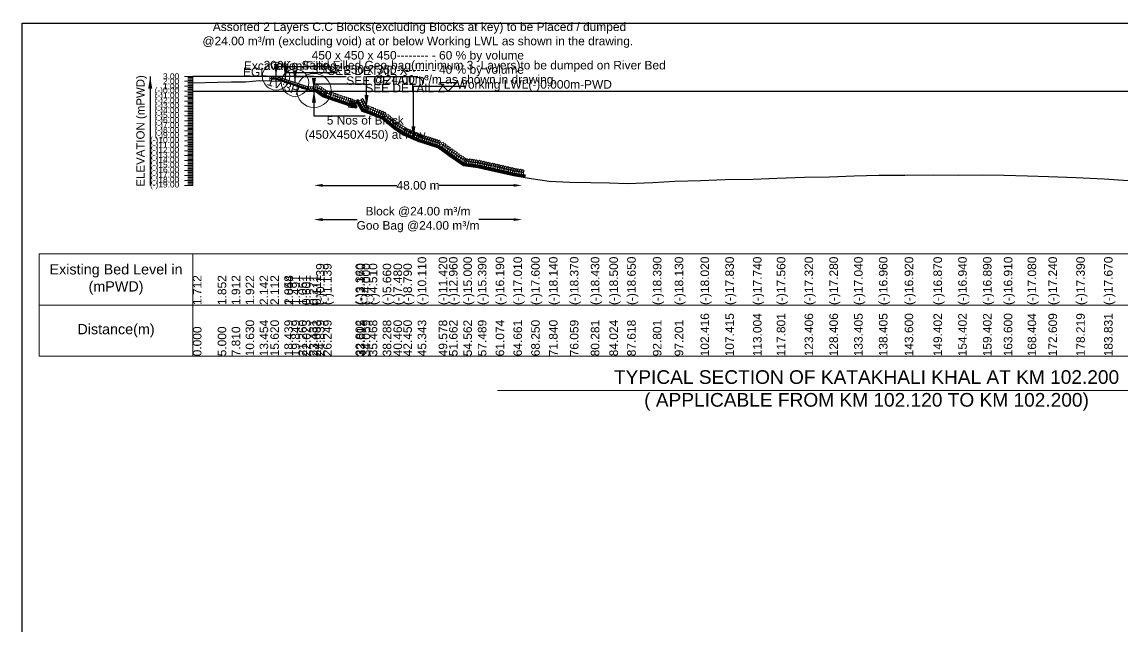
# Model space of a CAD drawing. Header units: inches. Extents: x 89000 to 845000, y -7071 to 18.
# Drawn here: x 265000 to 271442, y -3532 to 8 of the extents above; entities that cross this region are included whole.
import ezdxf

# ---------------------------------------------------------------- set-up
doc = ezdxf.new("R2010")
doc.units = ezdxf.units.IN
doc.header["$LTSCALE"] = 7
doc.header["$MEASUREMENT"] = 0
for name, color, linetype, lineweight in [('Cross section Data Border', 7, 'Continuous', 9), ('Cross Section Labels', 7, 'Continuous', 9), ('Existing_Bed_Level for Xsection', 7, 'Continuous', 25), ('Long Section Labels', 7, 'Continuous', 9)]:
    doc.layers.add(name, color=color, linetype=linetype, lineweight=lineweight)
doc.styles.get("Standard").update_dxf_attribs({"font": 'arial.ttf'})
doc.dimstyles.new('Appron Lebeling Style', dxfattribs={"dimtxt": 50, "dimasz": 50, "dimexe": 0.18, "dimexo": 0.0625, "dimgap": 0.09, "dimtad": 0, "dimtih": 1, "dimtoh": 1, "dimdec": 4, "dimzin": 0, "dimdsep": 46, "dimtxsty": 'Standard', "dimcen": 0.09, "dimse1": 1, "dimse2": 1, "dimadec": 0, "dimazin": 0, "dimtfac": 1, "dimtdec": 4, "dimtofl": 0, "dimtmove": 0, "dimatfit": 3, "dimfxl": 1, "dimtolj": 1, "dimtzin": 0, "dimarcsym": 0})
doc.dimstyles.get("Standard").update_dxf_attribs({"dimtxt": 0.18, "dimasz": 0.18, "dimexe": 0.18, "dimexo": 0.0625, "dimgap": 0.09, "dimtad": 0, "dimtih": 1, "dimtoh": 1, "dimdec": 4, "dimzin": 0, "dimdsep": 46, "dimtxsty": 'Standard', "dimcen": 0.09, "dimadec": 0, "dimazin": 0, "dimtfac": 1, "dimtdec": 4, "dimtofl": 0, "dimtmove": 0, "dimatfit": 3, "dimfxl": 1, "dimtolj": 1, "dimtzin": 0, "dimarcsym": 0})

# ---------------------------------------------------------------- blocks, each defined once
blk = doc.blocks.new('*D17')
at = {"layer": 'Cross Section Labels', "color": 0, "lineweight": -2, "transparency": 16777216}
for p, q in [((266758.2, -948.2), (267193.5, -948.2)), ((267876, -948.2), (267440.7, -948.2))]:
    blk.add_line(p, q, dxfattribs=at)
at = {"layer": 'Cross Section Labels', "color": 0, "transparency": 16777216}
for points in [[(266758.2, -939.8), (266758.2, -956.5), (266708.2, -948.2)], [(267876, -939.8), (267876, -956.5), (267926, -948.2)]]:
    blk.add_solid(points, dxfattribs=at)
at = {"layer": 'Defpoints', "color": 0, "transparency": 16777216}
for p in [(266708.2, -397.2), (267926, -898.8), (267926, -948.2)]:
    blk.add_point(p, dxfattribs=at)
at = {"layer": 'Cross Section Labels', "color": 0, "transparency": 16777216, "insert": (267317.1, -948.2), "char_height": 50, "attachment_point": 5}
blk.add_mtext('\\A1;48.00 m', dxfattribs=at)
blk = doc.blocks.new('*D18')
at = {"layer": 'Cross Section Labels', "color": 0, "lineweight": -2, "transparency": 16777216}
for p, q in [((266758.2, -1148.2), (266961.5, -1148.2)), ((267876, -1148.2), (267672.7, -1148.2))]:
    blk.add_line(p, q, dxfattribs=at)
at = {"layer": 'Cross Section Labels', "color": 0, "transparency": 16777216}
for points in [[(266758.2, -1139.8), (266758.2, -1156.5), (266708.2, -1148.2)], [(267876, -1139.8), (267876, -1156.5), (267926, -1148.2)]]:
    blk.add_solid(points, dxfattribs=at)
at = {"layer": 'Defpoints', "color": 0, "transparency": 16777216}
for p in [(266708.2, -397.2), (267926, -898.8), (267926, -1148.2)]:
    blk.add_point(p, dxfattribs=at)
at = {"layer": 'Cross Section Labels', "color": 0, "transparency": 16777216, "insert": (267317.1, -1148.2), "char_height": 50, "attachment_point": 5}
blk.add_mtext('\\A1;Block @24.00 m³/m ^JGoo Bag @24.00 m³/m ', dxfattribs=at)

msp = doc.modelspace()

# ---------------------------------------------------------------- linework, layer by layer
msp.add_lwpolyline([(265000, 0), (275000, 0), (275000, -7071), (265000, -7071)], close=True)
at = {"layer": 'Cross section Data Border'}
msp.add_lwpolyline([(265100, -1348.15), (273982.50728, -1348.15), (273982.50728, -1948.15), (265100, -1948.15)], close=True, dxfattribs=at)
for points in [[(266000, -1348.15), (266000, -1948.15)], [(265100, -1648.15), (273982.50728, -1648.15)]]:
    msp.add_lwpolyline(points, dxfattribs=at)
at = {"layer": 'Cross Section Labels'}
msp.add_lwpolyline([(267493.35055, -397.15), (267543.35055, -347.15), (267443.35055, -347.15)], close=True, dxfattribs=at)
msp.add_lwpolyline([(267781.25364, -2148.15), (269941.25364, -2148.15), (272101.25364, -2148.15)], dxfattribs=at)
for centre, radius in [((266486.30055, -310.15), 80), ((266597.22555, -347.125), 80), ((266708.15055, -392.8), 100)]:
    msp.add_circle(centre, radius, dxfattribs=at)
at = {"layer": 'Existing_Bed_Level for Xsection'}
for points in [[(266708.15055, -310.15), (266000, -310.15)], [(266675.52555, -373.225), (266487.63991, -310.59646), (266486.30055, -310.15), (266484.88873, -310.15), (266458.78873, -310.15)], [(266458.78873, -318.85), (266484.88873, -318.85), (266675.52555, -382.39561)], [(266458.78873, -321.75), (266484.41813, -321.75), (266671.46813, -384.1)], [(266000, -347.502), (266145, -343.442), (266226.49724, -341.702), (266308.27423, -341.412), (266390.1551, -335.032), (266452.99448, -335.902), (266534.73358, -337.758), (266534.73358, -343.384), (266575.63356, -353.911), (266616.54846, -366.381), (266638.65875, -379.721), (266679.49172, -389.291), (266698.41249, -393.931), (266720.34506, -401.181), (266761.21548, -430.181), (266951.27073, -494.59), (266957.43929, -460.08), (266987.70441, -513.15), (267028.58058, -527.94), (267110.363, -561.29), (267173.33584, -614.07), (267231.04915, -652.06), (267314.95095, -690.34), (267437.76841, -728.33), (267498.2086, -772.99), (267582.29485, -832.15), (267667.18475, -843.46), (267771.13805, -866.66), (267875.15893, -890.44), (267979.23672, -907.55), (268083.36291, -923.21), (268205.71644, -929.88), (268328.14196, -931.62), (268436.69038, -933.65), (268540.93624, -938), (268691.225, -930.46), (268818.82387, -922.92), (268970.05875, -919.73), (269115.0374, -914.22), (269277.12832, -911.61), (269416.21969, -906.39), (269578.7692, -899.43), (269723.76261, -898.27), (269868.75652, -891.31), (270013.75086, -888.99), (270164.40404, -887.83), (270332.66211, -886.38), (270477.6601, -888.41), (270622.65822, -886.96), (270744.40355, -887.54), (270883.72399, -892.47), (271005.67218, -897.11), (271168.35003, -901.46), (271331.11189, -909.58), (271471.17108, -919.44)], [(266458.78873, -324.65), (266483.94752, -324.65), (266669.00055, -386.33434)], [(266000, -397.15), (273882.50728, -397.15)]]:
    msp.add_lwpolyline(points, dxfattribs=at)
at = {"layer": 'Long Section Labels'}
for points in [[(266000, -310.15), (265950, -310.15)], [(266000, -317.4), (265970, -317.4)], [(266000, -948.15), (266000, -919.15), (266000, -890.15), (266000, -861.15), (266000, -832.15), (266000, -803.15), (266000, -774.15), (266000, -745.15), (266000, -716.15), (266000, -687.15), (266000, -658.15), (266000, -629.15), (266000, -600.15), (266000, -571.15), (266000, -542.15), (266000, -513.15), (266000, -484.15), (266000, -455.15), (266000, -426.15), (266000, -397.15), (266000, -368.15), (266000, -339.15), (266000, -310.15)], [(266000, -339.15), (265950, -339.15)], [(266000, -368.15), (265950, -368.15)], [(266000, -324.65), (265970, -324.65)], [(266000, -331.9), (265970, -331.9)], [(266000, -346.4), (265970, -346.4)], [(266000, -353.65), (265970, -353.65)], [(266000, -360.9), (265970, -360.9)], [(266000, -375.4), (265970, -375.4)], [(266000, -382.65), (265970, -382.65)], [(266000, -397.15), (265950, -397.15)], [(266000, -426.15), (265950, -426.15)], [(266000, -389.9), (265970, -389.9)], [(266000, -404.4), (265970, -404.4)], [(266000, -411.65), (265970, -411.65)], [(266000, -418.9), (265970, -418.9)], [(266000, -433.4), (265970, -433.4)], [(266000, -440.65), (265970, -440.65)], [(266000, -447.9), (265970, -447.9)], [(266000, -455.15), (265950, -455.15)], [(266000, -484.15), (265950, -484.15)], [(266000, -513.15), (265950, -513.15)], [(266000, -462.4), (265970, -462.4)], [(266000, -469.65), (265970, -469.65)], [(266000, -476.9), (265970, -476.9)], [(266000, -491.4), (265970, -491.4)], [(266000, -498.65), (265970, -498.65)], [(266000, -505.9), (265970, -505.9)], [(266000, -542.15), (265950, -542.15)], [(266000, -571.15), (265950, -571.15)], [(266000, -520.4), (265970, -520.4)], [(266000, -527.65), (265970, -527.65)], [(266000, -534.9), (265970, -534.9)], [(266000, -549.4), (265970, -549.4)], [(266000, -556.65), (265970, -556.65)], [(266000, -563.9), (265970, -563.9)], [(266000, -578.4), (265970, -578.4)], [(266000, -600.15), (265950, -600.15)], [(266000, -629.15), (265950, -629.15)], [(266000, -585.65), (265970, -585.65)], [(266000, -592.9), (265970, -592.9)], [(266000, -607.4), (265970, -607.4)], [(266000, -614.65), (265970, -614.65)], [(266000, -621.9), (265970, -621.9)], [(266000, -636.4), (265970, -636.4)], [(266000, -643.65), (265970, -643.65)], [(266000, -658.15), (265950, -658.15)], [(266000, -687.15), (265950, -687.15)], [(266000, -650.9), (265970, -650.9)], [(266000, -665.4), (265970, -665.4)], [(266000, -672.65), (265970, -672.65)], [(266000, -679.9), (265970, -679.9)], [(266000, -694.4), (265970, -694.4)], [(266000, -701.65), (265970, -701.65)], [(266000, -716.15), (265950, -716.15)], [(266000, -745.15), (265950, -745.15)], [(266000, -708.9), (265970, -708.9)], [(266000, -723.4), (265970, -723.4)], [(266000, -730.65), (265970, -730.65)], [(266000, -737.9), (265970, -737.9)], [(266000, -752.4), (265970, -752.4)], [(266000, -759.65), (265970, -759.65)], [(266000, -766.9), (265970, -766.9)], [(266000, -774.15), (265950, -774.15)], [(266000, -803.15), (265950, -803.15)], [(266000, -832.15), (265950, -832.15)], [(266000, -781.4), (265970, -781.4)], [(266000, -788.65), (265970, -788.65)], [(266000, -795.9), (265970, -795.9)], [(266000, -810.4), (265970, -810.4)], [(266000, -817.65), (265970, -817.65)], [(266000, -824.9), (265970, -824.9)], [(266000, -861.15), (265950, -861.15)], [(266000, -890.15), (265950, -890.15)], [(266000, -839.4), (265970, -839.4)], [(266000, -846.65), (265970, -846.65)], [(266000, -853.9), (265970, -853.9)], [(266000, -868.4), (265970, -868.4)], [(266000, -875.65), (265970, -875.65)], [(266000, -882.9), (265970, -882.9)], [(266000, -897.4), (265970, -897.4)], [(266000, -919.15), (265950, -919.15)], [(266000, -948.15), (265950, -948.15)], [(266000, -904.65), (265970, -904.65)], [(266000, -911.9), (265970, -911.9)], [(266000, -926.4), (265970, -926.4)], [(266000, -933.65), (265970, -933.65)], [(266000, -940.9), (265970, -940.9)]]:
    msp.add_lwpolyline(points, dxfattribs=at)
for points in [[(266458.78873, -310.15), (266450.08873, -310.15), (266450.08873, -323.2), (266458.78873, -323.2)], [(266471.83873, -310.15), (266458.78873, -310.15), (266458.78873, -318.85), (266471.83873, -318.85)], [(266484.88873, -310.15), (266471.83873, -310.15), (266471.83873, -318.85), (266484.88873, -318.85)], [(266500.02023, -314.72323), (266487.63991, -310.59646), (266484.88873, -318.85), (266497.26905, -322.97677)], [(266512.40055, -318.85), (266500.02023, -314.72323), (266497.26905, -322.97677), (266509.64937, -327.10354)], [(266524.78086, -322.97677), (266512.40055, -318.85), (266509.64937, -327.10354), (266522.02968, -331.23032)], [(266458.78873, -323.2), (266450.08873, -323.2), (266450.08873, -336.25), (266458.78873, -336.25)], [(266537.16118, -327.10354), (266524.78086, -322.97677), (266522.02968, -331.23032), (266534.41, -335.35709)], [(266549.5415, -331.23032), (266537.16118, -327.10354), (266534.41, -335.35709), (266546.79032, -339.48386)], [(266561.92182, -335.35709), (266549.5415, -331.23032), (266546.79032, -339.48386), (266559.17063, -343.61063)], [(266574.30213, -339.48386), (266561.92182, -335.35709), (266559.17063, -343.61063), (266571.55095, -347.73741)], [(266586.68245, -343.61063), (266574.30213, -339.48386), (266571.55095, -347.73741), (266583.93127, -351.86418)], [(266599.06277, -347.73741), (266586.68245, -343.61063), (266583.93127, -351.86418), (266596.31158, -355.99095)], [(266611.44308, -351.86418), (266599.06277, -347.73741), (266596.31158, -355.99095), (266608.6919, -360.11772)], [(266623.8234, -355.99095), (266611.44308, -351.86418), (266608.6919, -360.11772), (266621.07222, -364.2445)], [(266636.20372, -360.11772), (266623.8234, -355.99095), (266621.07222, -364.2445), (266633.45254, -368.37127)], [(266648.58403, -364.2445), (266636.20372, -360.11772), (266633.45254, -368.37127), (266645.83285, -372.49804)], [(266660.96435, -368.37127), (266648.58403, -364.2445), (266645.83285, -372.49804), (266658.21317, -376.62481)], [(266673.34467, -372.49804), (266660.96435, -368.37127), (266658.21317, -376.62481), (266670.59349, -380.75159)], [(266682.05055, -384.1), (266669.00055, -384.1), (266669.00055, -397.15), (266682.05055, -397.15)], [(266688.57555, -371.05), (266675.52555, -371.05), (266675.52555, -384.1), (266688.57555, -384.1)], [(266695.10055, -384.1), (266682.05055, -384.1), (266682.05055, -397.15), (266695.10055, -397.15)], [(266701.62555, -371.05), (266688.57555, -371.05), (266688.57555, -384.1), (266701.62555, -384.1)], [(266708.15055, -384.1), (266695.10055, -384.1), (266695.10055, -397.15), (266708.15055, -397.15)], [(266729.27888, -374.81255), (266716.88829, -370.71674), (266712.79247, -383.10733), (266725.18307, -387.20315)], [(266732.01916, -360.4284), (266718.99055, -359.68168), (266718.24383, -372.7103), (266731.27244, -373.45702)], [(266747.26698, -386.14734), (266736.62402, -378.59553), (266729.07221, -389.23849), (266739.71517, -396.7903)], [(266754.10801, -373.20079), (266741.87224, -368.66335), (266737.3348, -380.89912), (266749.57058, -385.43656)], [(266757.90994, -393.69916), (266747.26698, -386.14734), (266739.71517, -396.7903), (266750.35813, -404.34212)], [(266764.75097, -380.7526), (266752.5152, -376.21516), (266747.97776, -388.45094), (266760.21354, -392.98838)], [(266775.39393, -388.30442), (266763.15816, -383.76698), (266758.62072, -396.00275), (266770.8565, -400.54019)], [(266768.5529, -401.25097), (266757.90994, -393.69916), (266750.35813, -404.34212), (266761.00109, -411.89393)], [(266779.19586, -408.80279), (266768.5529, -401.25097), (266761.00109, -411.89393), (266771.64405, -419.44575)], [(266784.68212, -408.73848), (266772.32258, -404.54988), (266768.13398, -416.90941), (266780.49352, -421.09801)], [(266786.03689, -395.85623), (266773.80112, -391.31879), (266769.26368, -403.55457), (266781.49946, -408.09201)], [(266787.53017, -394.37527), (266774.50752, -393.53089), (266773.66313, -406.55355), (266786.68579, -407.39793)], [(266797.04166, -412.92708), (266784.68212, -408.73848), (266780.49352, -421.09801), (266792.85306, -425.28661)], [(266799.88971, -398.56387), (266786.86705, -397.71949), (266786.02267, -410.74215), (266799.04532, -411.58653)], [(266809.40119, -417.11568), (266797.04166, -412.92708), (266792.85306, -425.28661), (266805.21259, -429.47521)], [(266812.24924, -402.75247), (266799.22659, -401.90809), (266798.38221, -414.93075), (266811.40486, -415.77513)], [(266821.76073, -421.30428), (266809.40119, -417.11568), (266805.21259, -429.47521), (266817.57213, -433.66381)], [(266824.60878, -406.94107), (266811.58612, -406.09669), (266810.74174, -419.11935), (266823.7644, -419.96373)], [(266834.12026, -425.49288), (266821.76073, -421.30428), (266817.57213, -433.66381), (266829.93167, -437.85241)], [(266836.96831, -411.12967), (266823.94566, -410.28529), (266823.10128, -423.30795), (266836.12393, -424.15233)], [(266846.4798, -429.68148), (266834.12026, -425.49288), (266829.93167, -437.85241), (266842.2912, -442.04101)], [(266849.32785, -415.31827), (266836.3052, -414.47389), (266835.46082, -427.49655), (266848.48347, -428.34093)], [(266858.83934, -433.87008), (266846.4798, -429.68148), (266842.2912, -442.04101), (266854.65074, -446.22961)], [(266861.68739, -419.50687), (266848.66473, -418.66249), (266847.82035, -431.68514), (266860.84301, -432.52953)], [(266871.19887, -438.05868), (266858.83934, -433.87008), (266854.65074, -446.22961), (266867.01027, -450.41821)], [(266874.04692, -423.69547), (266861.02427, -422.85109), (266860.17989, -435.87374), (266873.20254, -436.71813)], [(266883.55841, -442.24728), (266871.19887, -438.05868), (266867.01027, -450.41821), (266879.36981, -454.60681)], [(266886.40646, -427.88407), (266873.3838, -427.03969), (266872.53942, -440.06234), (266885.56208, -440.90672)], [(266895.91795, -446.43587), (266883.55841, -442.24728), (266879.36981, -454.60681), (266891.72935, -458.79541)], [(266898.76599, -432.07267), (266885.74334, -431.22829), (266884.89896, -444.25094), (266897.92161, -445.09532)], [(266908.27748, -450.62447), (266895.91795, -446.43587), (266891.72935, -458.79541), (266904.08888, -462.98401)], [(266911.12553, -436.26127), (266898.10288, -435.41689), (266897.2585, -448.43954), (266910.28115, -449.28392)], [(266920.63702, -454.81307), (266908.27748, -450.62447), (266904.08888, -462.98401), (266916.44842, -467.17261)], [(266923.48507, -440.44987), (266910.46241, -439.60549), (266909.61803, -452.62814), (266922.64069, -453.47252)], [(266935.8446, -444.63847), (266922.82195, -443.79409), (266921.97757, -456.81674), (266935.00022, -457.66112)], [(266948.20414, -448.82707), (266935.18149, -447.98269), (266934.3371, -461.00534), (266947.35976, -461.84972)], [(266988.81273, -458.89541), (266982.34787, -447.55926), (266971.01173, -454.02412), (266977.47658, -465.36026)], [(267000.476, -450.04209), (266991.29556, -440.76729), (266982.02075, -449.94773), (266991.20119, -459.22253)], [(266911.07116, -478.76226), (266912.18064, -491.76501), (266925.18339, -490.65553), (266924.07391, -477.65278)], [(266913.36741, -465.91587), (266914.4769, -478.91863), (266927.47965, -477.80914), (266926.37016, -464.80639)], [(266915.66367, -453.06949), (266916.77315, -466.07224), (266929.7759, -464.96275), (266928.66642, -451.96)], [(266932.99655, -459.00167), (266920.63702, -454.81307), (266916.44842, -467.17261), (266928.80795, -471.36121)], [(266925.6986, -479.43383), (266923.40234, -492.28022), (266936.24873, -494.57647), (266938.54499, -481.73008)], [(266927.99485, -466.58744), (266925.6986, -479.43383), (266938.54499, -481.73008), (266940.84124, -468.8837)], [(266930.29111, -453.74105), (266927.99485, -466.58744), (266940.84124, -468.8837), (266943.1375, -456.03731)], [(266945.35609, -463.19027), (266932.99655, -459.00167), (266928.80795, -471.36121), (266941.16749, -475.54981)], [(266957.71563, -467.37887), (266945.35609, -463.19027), (266941.16749, -475.54981), (266953.52703, -479.73841)], [(266960.56368, -453.01567), (266947.54102, -452.17129), (266946.69664, -465.19394), (266959.71929, -466.03832)], [(266995.27758, -470.23155), (266988.81273, -458.89541), (266977.47658, -465.36026), (266983.94144, -476.69641)], [(267001.74243, -481.5677), (266995.27758, -470.23155), (266983.94144, -476.69641), (266990.40629, -488.03255)], [(267006.94085, -461.37824), (266997.76041, -452.10343), (266988.4856, -461.28387), (266997.66604, -470.55868)], [(267008.20729, -492.90384), (267001.74243, -481.5677), (266990.40629, -488.03255), (266996.87114, -499.3687)], [(267013.4057, -472.71438), (267004.22526, -463.43958), (266994.95046, -472.62002), (267004.1309, -481.89482)], [(267014.67214, -504.23999), (267008.20729, -492.90384), (266996.87114, -499.3687), (267003.33599, -510.70484)], [(267014.7325, -493.32309), (267002.46107, -488.88299), (266998.02096, -501.15442), (267010.29239, -505.59452)], [(267019.87055, -484.05053), (267010.69012, -474.77572), (267001.41531, -483.95616), (267010.59575, -493.23097)], [(267017.87324, -479.02104), (267004.87055, -477.91092), (267003.76042, -490.91361), (267016.76312, -492.02374)], [(267026.33541, -495.38667), (267017.15497, -486.11187), (267007.88016, -495.29231), (267017.0606, -504.56711)], [(267027.00392, -497.7632), (267014.7325, -493.32309), (267010.29239, -505.59452), (267022.56382, -510.03463)], [(267030.14467, -483.46114), (267017.14198, -482.35102), (267016.03185, -495.35372), (267029.03455, -496.46384)], [(267039.27535, -502.2033), (267027.00392, -497.7632), (267022.56382, -510.03463), (267034.83525, -514.47473)], [(267042.4161, -487.90125), (267029.4134, -486.79113), (267028.30328, -499.79382), (267041.30598, -500.90395)], [(267051.16368, -505.49864), (267038.21584, -503.869), (267036.5862, -516.81685), (267049.53405, -518.44649)], [(267056.09137, -493.41475), (267043.14352, -491.78511), (267041.51388, -504.73296), (267054.46173, -506.36259)], [(267063.24758, -510.42632), (267050.29973, -508.79668), (267048.67009, -521.74453), (267061.61794, -523.37417)], [(267068.17526, -498.34243), (267055.22741, -496.71279), (267053.59777, -509.66064), (267066.54562, -511.29028)], [(267075.33147, -515.354), (267062.38362, -513.72437), (267060.75398, -526.67221), (267073.70183, -528.30185)], [(267080.25915, -503.27011), (267067.3113, -501.64047), (267065.68167, -514.58832), (267078.62951, -516.21796)], [(267092.34304, -508.19779), (267079.39519, -506.56815), (267077.76556, -519.516), (267090.71341, -521.14564)], [(267106.29416, -519.93326), (267098.28687, -509.62861), (267087.98222, -517.6359), (267095.98951, -527.94055)], [(267118.37805, -524.86094), (267110.37077, -514.55629), (267100.06611, -522.56358), (267108.0734, -532.86823)], [(267087.41536, -520.28168), (267074.46751, -518.65205), (267072.83788, -531.5999), (267085.78572, -533.22953)], [(267099.49925, -525.20937), (267086.5514, -523.57973), (267084.92177, -536.52758), (267097.86962, -538.15721)], [(267111.58314, -530.13705), (267098.6353, -528.50741), (267097.00566, -541.45526), (267109.95351, -543.0849)], [(267123.66704, -535.06473), (267110.71919, -533.43509), (267109.08955, -546.38294), (267122.0374, -548.01258)], [(267130.46195, -529.78863), (267122.45466, -519.48397), (267112.15001, -527.49126), (267120.15729, -537.79591)], [(267141.04236, -548.76358), (267129.21083, -543.25746), (267123.70471, -555.08899), (267135.53623, -560.59511)], [(267149.12398, -545.81476), (267144.64636, -533.55697), (267132.38857, -538.03459), (267136.86619, -550.29238)], [(267151.04397, -557.14632), (267139.21244, -551.6402), (267133.70631, -563.47173), (267145.53784, -568.97785)], [(267159.12558, -554.1975), (267154.64797, -541.93971), (267142.39018, -546.41733), (267146.86779, -558.67512)], [(267161.04558, -565.52906), (267149.21405, -560.02294), (267143.70792, -571.85447), (267155.53945, -577.36059)], [(267169.12719, -562.58024), (267164.64958, -550.32245), (267152.39178, -554.80007), (267156.8694, -567.05786)], [(267171.04719, -573.9118), (267159.21566, -568.40568), (267153.70953, -580.23721), (267165.54106, -585.74333)], [(267179.1288, -570.96298), (267174.65118, -558.70519), (267162.39339, -563.18281), (267166.87101, -575.4406)], [(267181.04879, -582.29454), (267169.21726, -576.78842), (267163.71114, -588.61995), (267175.54267, -594.12607)], [(267189.13041, -579.34572), (267184.65279, -567.08793), (267172.395, -571.56555), (267176.87262, -583.82334)], [(267199.13202, -587.72846), (267194.6544, -575.47067), (267182.39661, -579.94829), (267186.87423, -592.20608)], [(267191.0504, -590.67728), (267179.21887, -585.17115), (267173.71275, -597.00268), (267185.54428, -602.50881)], [(267199.13914, -595.96819), (267186.75225, -591.86117), (267182.64523, -604.24805), (267195.03212, -608.35507)], [(267206.82742, -592.10834), (267200.96803, -580.44772), (267189.30741, -586.30711), (267195.1668, -597.96773)], [(267210.03953, -603.14342), (267197.65265, -599.03639), (267193.54563, -611.42328), (267205.93251, -615.5303)], [(267217.72781, -599.28357), (267211.86842, -587.62295), (267200.2078, -593.48234), (267206.06719, -605.14296)], [(267220.93993, -610.31864), (267208.55304, -606.21162), (267204.44602, -618.5985), (267216.83291, -622.70553)], [(267228.62821, -606.45879), (267222.76882, -594.79817), (267211.1082, -600.65756), (267216.96759, -612.31818)], [(267231.84032, -617.49387), (267219.45344, -613.38685), (267215.34642, -625.77373), (267227.7333, -629.88075)], [(267239.5286, -613.63402), (267233.66921, -601.9734), (267222.00859, -607.83279), (267227.86798, -619.49341)], [(267242.74072, -624.6691), (267230.35384, -620.56207), (267226.24681, -632.94896), (267238.6337, -637.05598)], [(267250.429, -620.80925), (267244.56961, -609.14863), (267232.90899, -615.00801), (267238.76838, -626.66863)], [(267250.27005, -628.61586), (267237.39952, -626.45902), (267235.24268, -639.32955), (267248.11321, -641.48639)], [(267257.27468, -623.62154), (267249.69473, -612.9986), (267239.07179, -620.57855), (267246.65174, -631.20149)], [(267262.14271, -634.03274), (267249.27218, -631.87589), (267247.11533, -644.74642), (267259.98586, -646.90326)], [(267269.14734, -629.03842), (267261.56739, -618.41547), (267250.94445, -625.99542), (267258.5244, -636.61836)], [(267274.01537, -639.44961), (267261.14484, -637.29276), (267258.98799, -650.16329), (267271.85852, -652.32014)], [(267281.02, -634.45529), (267273.44005, -623.83235), (267262.81711, -631.4123), (267270.39705, -642.03524)], [(267285.88802, -644.86648), (267273.01749, -642.70963), (267270.86065, -655.58016), (267283.73118, -657.73701)], [(267292.89265, -639.87216), (267285.3127, -629.24922), (267274.68976, -636.82917), (267282.26971, -647.45211)], [(267304.76531, -645.28903), (267297.18536, -634.66609), (267286.56242, -642.24604), (267294.14237, -652.86898)], [(267316.63797, -650.7059), (267309.05802, -640.08296), (267298.43508, -647.66291), (267306.01503, -658.28585)], [(267297.76068, -650.28335), (267284.89015, -648.12651), (267282.73331, -660.99704), (267295.60384, -663.15388)], [(267309.63334, -655.70022), (267296.76281, -653.54338), (267294.60596, -666.41391), (267307.47649, -668.57075)], [(267321.506, -661.1171), (267308.63547, -658.96025), (267306.47862, -671.83078), (267319.34915, -673.98762)], [(267328.51063, -656.12278), (267320.93068, -645.49984), (267310.30774, -653.07978), (267317.88768, -663.70272)], [(267330.18771, -664.37563), (267317.14712, -663.88003), (267316.65152, -676.92062), (267329.69211, -677.41621)], [(267336.4972, -658.52769), (267327.62275, -648.9597), (267318.05475, -657.83416), (267326.92921, -667.40215)], [(267342.6549, -668.23199), (267329.61432, -667.73639), (267329.11872, -680.77698), (267342.15931, -681.27258)], [(267348.9644, -662.38406), (267340.08994, -652.81606), (267330.52195, -661.69052), (267339.39641, -671.25852)], [(267355.1221, -672.08835), (267342.08151, -671.59276), (267341.58591, -684.63334), (267354.6265, -685.12894)], [(267361.4316, -666.24042), (267352.55714, -656.67243), (267342.98914, -665.54688), (267351.8636, -675.11488)], [(267367.58929, -675.94472), (267354.54871, -675.44912), (267354.05311, -688.48971), (267367.0937, -688.9853)], [(267373.89879, -670.09678), (267365.02433, -660.52879), (267355.45634, -669.40325), (267364.3308, -678.97124)], [(267380.05649, -679.80108), (267367.0159, -679.30548), (267366.52031, -692.34607), (267379.56089, -692.84167)], [(267386.36599, -673.95315), (267377.49153, -664.38515), (267367.92354, -673.25961), (267376.79799, -682.82761)], [(267392.52368, -683.65744), (267379.4831, -683.16185), (267378.9875, -696.20243), (267392.02809, -696.69803)], [(267398.83318, -677.80951), (267389.95872, -668.24152), (267380.39073, -677.11597), (267389.26519, -686.68397)], [(267404.99088, -687.51381), (267391.95029, -687.01821), (267391.4547, -700.0588), (267404.49528, -700.55439)], [(267411.30038, -681.66588), (267402.42592, -672.09788), (267392.85793, -680.97234), (267401.73238, -690.54033)], [(267417.45808, -691.37017), (267404.41749, -690.87457), (267403.92189, -703.91516), (267416.96248, -704.41076)], [(267423.76757, -685.52224), (267414.89312, -675.95424), (267405.32512, -684.8287), (267414.19958, -694.3967)], [(267429.92527, -695.22653), (267416.88468, -694.73094), (267416.38909, -707.77152), (267429.42967, -708.26712)], [(267436.23477, -689.3786), (267427.36031, -679.81061), (267417.79232, -688.68506), (267426.66677, -698.25306)], [(267442.39247, -699.0829), (267429.35188, -698.5873), (267428.85628, -711.62789), (267441.89687, -712.12348)], [(267448.70196, -693.23497), (267439.82751, -683.66697), (267430.25951, -692.54143), (267439.13397, -702.10942)], [(267462.28259, -710.00364), (267450.13645, -705.23147), (267445.36427, -717.37762), (267457.51042, -722.14979)], [(267470.16872, -706.56605), (267464.94977, -694.60507), (267452.98879, -699.82402), (267458.20774, -711.785)], [(267480.66431, -714.32138), (267475.44536, -702.3604), (267463.48438, -707.57935), (267468.70333, -719.54033)], [(267472.77819, -717.75897), (267460.63204, -712.98679), (267455.85987, -725.13294), (267468.00601, -729.90511)], [(267483.27378, -725.51429), (267471.12763, -720.74212), (267466.35546, -732.88826), (267478.50161, -737.66044)], [(267491.15991, -722.0767), (267485.94096, -710.11572), (267473.97998, -715.33467), (267479.19893, -727.29565)], [(267493.76937, -733.26961), (267481.62322, -728.49744), (267476.85105, -740.64359), (267488.9972, -745.41576)], [(267501.6555, -729.83202), (267496.43655, -717.87104), (267484.47557, -723.08999), (267489.69452, -735.05097)], [(267504.26496, -741.02493), (267492.11882, -736.25276), (267487.34665, -748.39891), (267499.49279, -753.17108)], [(267512.15109, -737.58734), (267506.93214, -725.62636), (267494.97116, -730.84532), (267500.19011, -742.8063)], [(267514.76056, -748.78026), (267502.61441, -744.00809), (267497.84224, -756.15423), (267509.98839, -760.9264)], [(267522.64669, -745.34267), (267517.42773, -733.38169), (267505.46675, -738.60064), (267510.68571, -750.56162)], [(267524.86624, -755.91113), (267512.61242, -751.42267), (267508.12396, -763.67649), (267520.37778, -768.16495)], [(267532.67031, -752.2911), (267527.17466, -740.45471), (267515.33826, -745.95036), (267520.83391, -757.78676)], [(267535.53932, -763.42032), (267523.2855, -758.93185), (267518.79704, -771.18568), (267531.05086, -775.67414)], [(267543.34339, -759.80029), (267537.84774, -747.96389), (267526.01134, -753.45954), (267531.50699, -765.29594)], [(267546.2124, -770.9295), (267533.95858, -766.44104), (267529.47012, -778.69486), (267541.72394, -783.18333)], [(267554.01647, -767.30948), (267548.52082, -755.47308), (267536.68442, -760.96873), (267542.18007, -772.80513)], [(267564.68955, -774.81866), (267559.1939, -762.98226), (267547.3575, -768.47792), (267552.85315, -780.31431)], [(267575.36263, -782.32785), (267569.86698, -770.49145), (267558.03058, -775.9871), (267563.52623, -787.8235)], [(267556.88548, -778.43869), (267544.63166, -773.95023), (267540.14319, -786.20405), (267552.39702, -790.69251)], [(267567.55856, -785.94787), (267555.30474, -781.45941), (267550.81627, -793.71324), (267563.0701, -798.2017)], [(267578.23164, -793.45706), (267565.97782, -788.9686), (267561.48935, -801.22242), (267573.74318, -805.71088)], [(267586.03571, -789.83703), (267580.54006, -778.00064), (267568.70366, -783.49629), (267574.19931, -795.33269)], [(267588.90472, -800.96625), (267576.6509, -796.47778), (267572.16243, -808.73161), (267584.41626, -813.22007)], [(267596.70879, -797.34622), (267591.21313, -785.50982), (267579.37674, -791.00548), (267584.87239, -802.84187)], [(267599.5778, -808.47543), (267587.32397, -803.98697), (267582.83551, -816.24079), (267595.08934, -820.72926)], [(267604.85483, -798.07224), (267594.50914, -790.11804), (267586.55494, -800.46372), (267596.90063, -808.41792)], [(267599.60883, -804.89041), (267586.66818, -806.5763), (267588.35407, -819.51694), (267601.29471, -817.83106)], [(267607.38187, -804.85541), (267601.88621, -793.01901), (267590.04982, -798.51466), (267595.54547, -810.35106)], [(267617.79053, -799.79568), (267607.44484, -791.84148), (267599.49064, -802.18716), (267609.83633, -810.14136)], [(267612.54452, -806.61385), (267599.60388, -808.29974), (267601.28976, -821.24038), (267614.23041, -819.5545)], [(267630.72622, -801.51912), (267620.38054, -793.56492), (267612.42634, -803.91061), (267622.77202, -811.8648)], [(267625.48022, -808.33729), (267612.53957, -810.02318), (267614.22546, -822.96382), (267627.1661, -821.27794)], [(267643.66192, -803.24256), (267633.31623, -795.28836), (267625.36203, -805.63405), (267635.70772, -813.58824)], [(267638.41592, -810.06073), (267625.47527, -811.74662), (267627.16116, -824.68726), (267640.1018, -823.00138)], [(267656.59762, -804.966), (267646.25193, -797.0118), (267638.29773, -807.35749), (267648.64342, -815.31169)], [(267651.35161, -811.78418), (267638.41097, -813.47006), (267640.09685, -826.4107), (267653.0375, -824.72482)], [(267669.53331, -806.68944), (267659.18763, -798.73524), (267651.23343, -809.08093), (267661.57911, -817.03513)], [(267664.28731, -813.50762), (267651.34666, -815.1935), (267653.03255, -828.13415), (267665.97319, -826.44826)], [(267679.64133, -816.21164), (267666.60307, -816.76507), (267667.1565, -829.80333), (267680.19476, -829.24989)], [(267685.46073, -809.87581), (267675.84644, -801.05154), (267667.02216, -810.66583), (267676.63646, -819.49011)], [(267692.37799, -819.05417), (267679.33973, -819.6076), (267679.89316, -832.64586), (267692.93142, -832.09243)], [(267698.1974, -812.71835), (267688.5831, -803.89407), (267679.75882, -813.50836), (267689.37312, -822.33264)], [(267705.11465, -821.8967), (267692.07639, -822.45013), (267692.62982, -835.48839), (267705.66808, -834.93496)], [(267710.93406, -815.56088), (267701.31976, -806.7366), (267692.49548, -816.35089), (267702.10978, -825.17517)], [(267717.85131, -824.73923), (267704.81305, -825.29266), (267705.36648, -838.33092), (267718.40474, -837.77749)], [(267723.67072, -818.40341), (267714.05642, -809.57913), (267705.23215, -819.19342), (267714.84644, -828.0177)], [(267730.58797, -827.58176), (267717.54971, -828.13519), (267718.10315, -841.17345), (267731.1414, -840.62002)], [(267736.40738, -821.24594), (267726.79308, -812.42166), (267717.96881, -822.03595), (267727.5831, -830.86023)], [(267743.32463, -830.42429), (267730.28637, -830.97772), (267730.83981, -844.01598), (267743.87807, -843.46255)], [(267749.14404, -824.08847), (267739.52975, -815.26419), (267730.70547, -824.87848), (267740.31976, -833.70276)], [(267756.06129, -833.26682), (267743.02303, -833.82026), (267743.57647, -846.85851), (267756.61473, -846.30508)], [(267761.8807, -826.931), (267752.26641, -818.10672), (267743.44213, -827.72101), (267753.05642, -836.54529)], [(267768.79795, -836.10936), (267755.75969, -836.66279), (267756.31313, -849.70105), (267769.35139, -849.14761)], [(267774.61736, -829.77353), (267765.00307, -820.94926), (267756.17879, -830.56355), (267765.79308, -839.38783)], [(267787.35402, -832.61607), (267777.73973, -823.79179), (267768.91545, -833.40608), (267778.52974, -842.23036)], [(267800.25151, -835.60862), (267790.68295, -826.73478), (267781.80911, -836.30334), (267791.37767, -845.17718)], [(267812.97331, -838.51692), (267803.40475, -829.64308), (267794.53091, -839.21165), (267804.09948, -848.08549)], [(267825.69512, -841.42523), (267816.12655, -832.55139), (267807.25271, -842.11995), (267816.82128, -850.99379)], [(267838.41692, -844.33353), (267828.84835, -835.45969), (267819.97451, -845.02826), (267829.54308, -853.9021)], [(267781.53461, -838.95189), (267768.49635, -839.50532), (267769.04979, -852.54358), (267782.08805, -851.99015)], [(267794.39945, -841.91428), (267781.3585, -842.40034), (267781.84456, -855.44128), (267794.8855, -854.95523)], [(267807.12125, -844.82259), (267794.08031, -845.30864), (267794.56636, -858.34959), (267807.60731, -857.86353)], [(267819.84305, -847.73089), (267806.80211, -848.21695), (267807.28816, -861.25789), (267820.32911, -860.77184)], [(267832.56486, -850.6392), (267819.52391, -851.12525), (267820.00997, -864.1662), (267833.05091, -863.68014)], [(267845.28666, -853.5475), (267832.24571, -854.03356), (267832.73177, -867.0745), (267845.77271, -866.58845)], [(267851.13872, -847.24184), (267841.57016, -838.368), (267832.69632, -847.93656), (267842.26488, -856.8104)], [(267858.00846, -856.45581), (267844.96752, -856.94186), (267845.45357, -869.98281), (267858.49452, -869.49675)], [(267863.86053, -850.15014), (267854.29196, -841.2763), (267845.41812, -850.84487), (267854.98669, -859.71871)], [(267870.73026, -859.36411), (267857.68932, -859.85017), (267858.17537, -872.89111), (267871.21632, -872.40506)], [(267876.58233, -853.05845), (267867.01376, -844.18461), (267858.13992, -853.75317), (267867.70849, -862.62701)], [(267883.45207, -862.27242), (267870.41112, -862.75847), (267870.89718, -875.79942), (267883.93812, -875.31336)], [(267889.30413, -855.96675), (267879.73556, -847.09291), (267870.86172, -856.66148), (267880.43029, -865.53532)], [(267894.57354, -863.93091), (267881.58751, -865.22155), (267882.87815, -878.20757), (267895.86417, -876.91693)], [(267900.02494, -857.27582), (267889.92652, -849.00995), (267881.66066, -859.10836), (267891.75907, -867.37423)], [(267907.45069, -866.04787), (267894.46466, -867.3385), (267895.7553, -880.32452), (267908.74132, -879.03389)], [(267912.90209, -859.39277), (267902.80367, -851.1269), (267894.53781, -861.22532), (267904.63622, -869.49118)], [(267920.32784, -868.16482), (267907.34181, -869.45546), (267908.63245, -882.44148), (267921.61847, -881.15084)], [(267925.77924, -861.50973), (267915.68082, -853.24386), (267907.41496, -863.34227), (267917.51337, -871.60814)], [(267933.20499, -870.28178), (267920.21896, -871.57241), (267921.5096, -884.55843), (267934.49562, -883.2678)], [(267938.65639, -863.62668), (267928.55798, -855.36082), (267920.29211, -865.45923), (267930.39052, -873.72509)]]:
    msp.add_lwpolyline(points, close=True, dxfattribs=at)
for centre, major_axis in [((266721.18235, -388.47686), (9.16353, -3.02908)), ((266718.08773, -397.83864), (9.16353, -3.02908)), ((266719.63504, -393.15775), (9.16353, -3.02908)), ((266734.91016, -408.49332), (7.87106, -5.58499)), ((266737.76306, -404.47264), (7.87106, -5.58499)), ((266740.61597, -400.45197), (7.87106, -5.58499)), ((266750.65228, -419.66329), (7.87106, -5.58499)), ((266753.50519, -415.64262), (7.87106, -5.58499)), ((266756.35809, -411.62194), (7.87106, -5.58499)), ((266766.36435, -429.32323), (9.14056, -3.0977)), ((266767.94671, -424.65407), (9.14056, -3.0977)), ((266769.52907, -419.98491), (9.14056, -3.0977)), ((266784.64548, -435.51863), (9.14056, -3.0977)), ((266786.22784, -430.84947), (9.14056, -3.0977)), ((266787.8102, -426.18031), (9.14056, -3.0977)), ((266802.9266, -441.71404), (9.14056, -3.0977)), ((266804.50896, -437.04488), (9.14056, -3.0977)), ((266806.09132, -432.37572), (9.14056, -3.0977)), ((266821.20773, -447.90944), (9.14056, -3.0977)), ((266822.79009, -443.24028), (9.14056, -3.0977)), ((266824.37245, -438.57112), (9.14056, -3.0977)), ((266839.48886, -454.10484), (9.14056, -3.0977)), ((266841.07122, -449.43569), (9.14056, -3.0977)), ((266842.65358, -444.76653), (9.14056, -3.0977)), ((266860.93471, -450.96193), (9.14056, -3.0977)), ((266959.82841, -459.29346), (4.78112, -8.38371)), ((266964.11095, -456.85118), (4.78112, -8.38371)), ((266968.3935, -454.4089), (4.78112, -8.38371)), ((266857.76999, -460.30025), (9.14056, -3.0977)), ((266859.35235, -455.63109), (9.14056, -3.0977)), ((266876.05111, -466.49565), (9.14056, -3.0977)), ((266877.63347, -461.82649), (9.14056, -3.0977)), ((266879.21583, -457.15734), (9.14056, -3.0977)), ((266894.33224, -472.69106), (9.14056, -3.0977)), ((266895.9146, -468.0219), (9.14056, -3.0977)), ((266897.49696, -463.35274), (9.14056, -3.0977)), ((266912.61337, -478.88646), (9.14056, -3.0977)), ((266914.19573, -474.2173), (9.14056, -3.0977)), ((266915.77809, -469.54814), (9.14056, -3.0977)), ((266930.89449, -485.08186), (9.14056, -3.0977)), ((266932.47685, -480.41271), (9.14056, -3.0977)), ((266934.05921, -475.74355), (9.14056, -3.0977)), ((266941.99821, -476.42006), (1.69821, 9.50062)), ((266949.17562, -491.27727), (9.14056, -3.0977)), ((266950.75798, -486.60811), (9.14056, -3.0977)), ((266952.34034, -481.93895), (9.14056, -3.0977)), ((266946.85129, -477.28753), (1.69821, 9.50062)), ((266951.70437, -478.15501), (1.69821, 9.50062)), ((266969.39064, -476.06087), (4.78112, -8.38371)), ((266973.67319, -473.6186), (4.78112, -8.38371)), ((266977.95573, -471.17632), (4.78112, -8.38371)), ((266978.95288, -492.82829), (4.78112, -8.38371)), ((266983.23542, -490.38601), (4.78112, -8.38371)), ((266987.51797, -487.94374), (4.78112, -8.38371)), ((266988.51512, -509.59571), (4.78112, -8.38371)), ((266992.79766, -507.15343), (4.78112, -8.38371)), ((266997.0802, -504.71115), (4.78112, -8.38371)), ((267004.16825, -516.48563), (9.0754, -3.2837)), ((267005.84563, -511.84976), (9.0754, -3.2837)), ((267007.523, -507.21388), (9.0754, -3.2837)), ((267023.99643, -518.41716), (9.0754, -3.2837)), ((267025.67381, -513.78129), (9.0754, -3.2837)), ((267022.31906, -523.05304), (9.0754, -3.2837)), ((267040.39309, -530.09494), (8.93671, -3.64429)), ((267042.25466, -525.52991), (8.93671, -3.64429)), ((267044.11622, -520.96489), (8.93671, -3.64429)), ((267058.26651, -537.38353), (8.93671, -3.64429)), ((267060.12808, -532.8185), (8.93671, -3.64429)), ((267061.98964, -528.25348), (8.93671, -3.64429)), ((267076.13993, -544.67212), (8.93671, -3.64429)), ((267078.00149, -540.10709), (8.93671, -3.64429)), ((267079.86306, -535.54207), (8.93671, -3.64429)), ((267094.01334, -551.96071), (8.93671, -3.64429)), ((267095.87491, -547.39568), (8.93671, -3.64429)), ((267097.73648, -542.83066), (8.93671, -3.64429)), ((267112.4372, -559.81216), (7.39675, -6.1995)), ((267115.60402, -556.03378), (7.39675, -6.1995)), ((267118.77083, -552.25539), (7.39675, -6.1995)), ((267127.2307, -572.21116), (7.39675, -6.1995)), ((267130.39751, -568.43278), (7.39675, -6.1995)), ((267133.56432, -564.65439), (7.39675, -6.1995)), ((267142.02419, -584.61017), (7.39675, -6.1995)), ((267145.191, -580.83178), (7.39675, -6.1995)), ((267148.35781, -577.0534), (7.39675, -6.1995)), ((267156.81768, -597.00917), (7.39675, -6.1995)), ((267159.98449, -593.23079), (7.39675, -6.1995)), ((267163.1513, -589.4524), (7.39675, -6.1995)), ((267171.61117, -609.40817), (7.39675, -6.1995)), ((267174.77798, -605.62979), (7.39675, -6.1995)), ((267177.94479, -601.8514), (7.39675, -6.1995)), ((267187.2087, -620.25075), (8.06145, -5.30648)), ((267189.91934, -616.13282), (8.06145, -5.30648)), ((267192.62998, -612.0149), (8.06145, -5.30648)), ((267203.3316, -630.86371), (8.06145, -5.30648)), ((267206.04224, -626.74578), (8.06145, -5.30648)), ((267208.75288, -622.62785), (8.06145, -5.30648)), ((267219.45449, -641.47667), (8.06145, -5.30648)), ((267222.16513, -637.35874), (8.06145, -5.30648)), ((267224.87577, -633.24081), (8.06145, -5.30648)), ((267237.57464, -646.90892), (8.78049, -4.00608)), ((267239.62101, -642.42369), (8.78049, -4.00608)), ((267235.52826, -651.39415), (8.78049, -4.00608)), ((267253.08924, -659.4063), (8.78049, -4.00608)), ((267255.13562, -654.92108), (8.78049, -4.00608)), ((267257.18199, -650.43585), (8.78049, -4.00608)), ((267270.65022, -667.41846), (8.78049, -4.00608)), ((267272.6966, -662.93323), (8.78049, -4.00608)), ((267274.74297, -658.44801), (8.78049, -4.00608)), ((267288.2112, -675.43061), (8.78049, -4.00608)), ((267290.25758, -670.94539), (8.78049, -4.00608)), ((267292.30395, -666.46016), (8.78049, -4.00608)), ((267305.77218, -683.44277), (8.78049, -4.00608)), ((267307.81856, -678.95754), (8.78049, -4.00608)), ((267309.86493, -674.47232), (8.78049, -4.00608)), ((267323.40691, -690.37537), (9.22018, -2.85199)), ((267324.86376, -685.66554), (9.22018, -2.85199)), ((267326.32061, -680.95572), (9.22018, -2.85199)), ((267341.84728, -696.07936), (9.22018, -2.85199)), ((267343.30413, -691.36953), (9.22018, -2.85199)), ((267344.76098, -686.6597), (9.22018, -2.85199)), ((267360.28765, -701.78335), (9.22018, -2.85199)), ((267361.74449, -697.07352), (9.22018, -2.85199)), ((267363.20134, -692.36369), (9.22018, -2.85199)), ((267378.72801, -707.48734), (9.22018, -2.85199)), ((267380.18486, -702.77751), (9.22018, -2.85199)), ((267381.64171, -698.06768), (9.22018, -2.85199)), ((267398.62523, -708.4815), (9.22018, -2.85199)), ((267400.08208, -703.77167), (9.22018, -2.85199)), ((267418.52244, -709.47566), (9.22018, -2.85199)), ((267397.16838, -713.19133), (9.22018, -2.85199)), ((267415.60875, -718.89532), (9.22018, -2.85199)), ((267417.0656, -714.18549), (9.22018, -2.85199)), ((267434.04912, -724.59931), (9.22018, -2.85199)), ((267435.50596, -719.88948), (9.22018, -2.85199)), ((267436.96281, -715.17965), (9.22018, -2.85199)), ((267451.01311, -735.05174), (7.76207, -5.73549)), ((267453.9429, -731.08674), (7.76207, -5.73549)), ((267456.87269, -727.12174), (7.76207, -5.73549)), ((267466.53726, -746.52273), (7.76207, -5.73549)), ((267469.46705, -742.55773), (7.76207, -5.73549)), ((267472.39683, -738.59272), (7.76207, -5.73549)), ((267482.06141, -757.99371), (7.76207, -5.73549)), ((267484.99119, -754.02871), (7.76207, -5.73549)), ((267487.92098, -750.06371), (7.76207, -5.73549)), ((267497.58555, -769.4647), (7.76207, -5.73549)), ((267500.51534, -765.49969), (7.76207, -5.73549)), ((267503.44513, -761.53469), (7.76207, -5.73549)), ((267516.12723, -776.555), (7.89334, -5.55346)), ((267518.96403, -772.52295), (7.89334, -5.55346)), ((267513.29042, -780.58706), (7.89334, -5.55346)), ((267529.07709, -791.69398), (7.89334, -5.55346)), ((267531.9139, -787.66193), (7.89334, -5.55346)), ((267534.7507, -783.62987), (7.89334, -5.55346)), ((267544.86376, -802.8009), (7.89334, -5.55346)), ((267547.70057, -798.76885), (7.89334, -5.55346)), ((267550.53737, -794.73679), (7.89334, -5.55346)), ((267560.65043, -813.90782), (7.89334, -5.55346)), ((267563.48724, -809.87577), (7.89334, -5.55346)), ((267566.32404, -805.84372), (7.89334, -5.55346)), ((267576.4371, -825.01474), (7.89334, -5.55346)), ((267579.27391, -820.98269), (7.89334, -5.55346)), ((267582.11071, -816.95064), (7.89334, -5.55346)), ((267592.93508, -831.08083), (9.56667, -1.27458)), ((267593.58616, -826.19401), (9.56667, -1.27458)), ((267594.23724, -821.30719), (9.56667, -1.27458)), ((267612.06841, -833.62999), (9.56667, -1.27458)), ((267612.71949, -828.74317), (9.56667, -1.27458)), ((267613.37057, -823.85635), (9.56667, -1.27458)), ((267631.20175, -836.17915), (9.56667, -1.27458)), ((267631.85282, -831.29233), (9.56667, -1.27458)), ((267632.5039, -826.40551), (9.56667, -1.27458)), ((267650.33508, -838.72831), (9.56667, -1.27458)), ((267650.98616, -833.84149), (9.56667, -1.27458)), ((267651.63723, -828.95468), (9.56667, -1.27458)), ((267670.72351, -836.67284), (9.41947, -2.10221)), ((267671.79736, -831.86122), (9.41947, -2.10221)), ((267689.56245, -840.87726), (9.41947, -2.10221)), ((267690.63629, -836.06564), (9.41947, -2.10221)), ((267709.47523, -840.27005), (9.41947, -2.10221)), ((267669.64967, -841.48447), (9.41947, -2.10221)), ((267688.4886, -845.68889), (9.41947, -2.10221)), ((267707.32754, -849.89331), (9.41947, -2.10221)), ((267708.40138, -845.08168), (9.41947, -2.10221)), ((267726.16647, -854.09773), (9.41947, -2.10221)), ((267727.24032, -849.2861), (9.41947, -2.10221)), ((267728.31416, -844.47447), (9.41947, -2.10221)), ((267745.00541, -858.30215), (9.41947, -2.10221)), ((267746.07925, -853.49052), (9.41947, -2.10221)), ((267747.1531, -848.67889), (9.41947, -2.10221)), ((267763.84434, -862.50657), (9.41947, -2.10221)), ((267764.91819, -857.69494), (9.41947, -2.10221)), ((267765.99204, -852.88331), (9.41947, -2.10221)), ((267782.68286, -866.77064), (9.40848, -2.15085)), ((267783.78156, -861.96463), (9.40848, -2.15085)), ((267784.88025, -857.15861), (9.40848, -2.15085)), ((267801.49982, -871.07235), (9.40848, -2.15085)), ((267802.59852, -866.26634), (9.40848, -2.15085)), ((267803.69721, -861.46032), (9.40848, -2.15085)), ((267820.31678, -875.37406), (9.40848, -2.15085)), ((267821.41547, -870.56804), (9.40848, -2.15085)), ((267822.51417, -865.76203), (9.40848, -2.15085)), ((267839.13374, -879.67576), (9.40848, -2.15085)), ((267840.23243, -874.86975), (9.40848, -2.15085)), ((267841.33113, -870.06374), (9.40848, -2.15085)), ((267857.9507, -883.97747), (9.40848, -2.15085)), ((267859.04939, -879.17146), (9.40848, -2.15085)), ((267860.14809, -874.36544), (9.40848, -2.15085)), ((267876.63112, -888.18394), (9.52337, -1.56561)), ((267877.43086, -883.31923), (9.52337, -1.56561)), ((267878.2306, -878.45453), (9.52337, -1.56561)), ((267895.67786, -891.31515), (9.52337, -1.56561)), ((267896.47759, -886.45045), (9.52337, -1.56561)), ((267897.27733, -881.58575), (9.52337, -1.56561)), ((267914.72459, -894.44636), (9.52337, -1.56561)), ((267915.52433, -889.58166), (9.52337, -1.56561)), ((267916.32407, -884.71696), (9.52337, -1.56561)), ((267933.77133, -897.57757), (9.52337, -1.56561)), ((267934.57107, -892.71287), (9.52337, -1.56561)), ((267935.37081, -887.84817), (9.52337, -1.56561))]:
    msp.add_ellipse(centre, major_axis=major_axis, ratio=0.255, dxfattribs=at)

# ---------------------------------------------------------------- texts
at = {"layer": 'Cross section Data Border', "char_height": 60, "width": 800, "attachment_point": 5}
for s, insert in [('Existing Bed Level in (mPWD)', (265550, -1498.15)), ('Distance(m)', (265550, -1798.15))]:
    msp.add_mtext(s, dxfattribs=dict(at, insert=insert))
at = {"layer": 'Cross Section Labels'}
for s, insert, char_height, attachment_point in [(' Assorted 2 Layers C.C Blocks(excluding Blocks at key) to be Placed / dumped^J@24.00 m³/m (excluding void) at or below Working LWL as shown in the drawing.^J450 x 450 x 450-------- - 60 % by volume^J350 x 350 x 350-------- - 40 % by volume', (267315.92018, -310.15), 50, 8), ('Excavation/Filling', (266841.76305, -288.4), 50, 9), ('200Kg Sand Filled Geo-bag(minimum 3 -Layers)to be dumped on River Bed^J@24.00m³/m as shown in drawing.', (267590.20419, -368.15), 50, 8), ('SEE DETAIL X', (266786.30055, -252.15), 50, 1), ('EGL', (266432.68873, -310.15), 50, 9), ('SEE DETAIL Y', (266897.22555, -310.15), 50, 1), ('SEE DETAIL Z', (267008.15055, -353.65), 50, 1), ('Working LWL(-)0.000m-PWD', (267543.35055, -397.15), 50, 7), ('5 Nos of Block ^J(450X450X450) at Key', (267008.15055, -542.15), 50, 2), ('TYPICAL SECTION OF KATAKHALI KHAL AT KM 102.200^J( APPLICABLE FROM KM 102.120 TO KM 102.200)', (269941.25364, -2148.15), 80, 5)]:
    msp.add_mtext(s, dxfattribs=dict(at, insert=insert, char_height=char_height, attachment_point=attachment_point))
at = {"layer": 'Cross Section Labels', "insert": (266537.17774, -342.39341), "char_height": 50, "attachment_point": 2, "rotation": 341.565051177}
msp.add_mtext('1V:3H', dxfattribs=at)
at = {"layer": 'Long Section Labels', "rotation": 90}
for s, insert, char_height, attachment_point in [('ELEVATION (mPWD)', (265700, -629.15), 48, 5), ('(-)0.139', (266720.34506, -1648.15), 50, 1), ('(-)1.139', (266761.21548, -1648.15), 50, 1), ('(-)3.360', (266951.27073, -1648.15), 50, 1), ('(-)2.170', (266957.43929, -1648.15), 50, 1), ('(-)4.000', (266987.70441, -1648.15), 50, 1), ('(-)4.510', (267028.58058, -1648.15), 50, 1), ('(-)5.660', (267110.363, -1648.15), 50, 1), ('(-)7.480', (267173.33584, -1648.15), 50, 1), ('(-)8.790', (267231.04915, -1648.15), 50, 1), ('(-)10.110', (267314.95095, -1648.15), 50, 1), ('(-)11.420', (267437.76841, -1648.15), 50, 1), ('(-)12.960', (267498.2086, -1648.15), 50, 1), ('(-)15.000', (267582.29485, -1648.15), 50, 1), ('(-)15.390', (267667.18475, -1648.15), 50, 1), ('(-)16.190', (267771.13805, -1648.15), 50, 1), ('(-)17.010', (267875.15893, -1648.15), 50, 1), ('(-)17.600', (267979.23672, -1648.15), 50, 1), ('(-)18.140', (268083.36291, -1648.15), 50, 1), ('(-)18.370', (268205.71644, -1648.15), 50, 1), ('(-)18.430', (268328.14196, -1648.15), 50, 1), ('(-)18.500', (268436.69038, -1648.15), 50, 1), ('(-)18.500', (268436.69038, -1648.15), 50, 1), ('(-)18.650', (268540.93624, -1648.15), 50, 1), ('(-)18.390', (268691.225, -1648.15), 50, 1), ('(-)18.130', (268818.82387, -1648.15), 50, 1), ('(-)18.020', (268970.05875, -1648.15), 50, 1), ('(-)17.830', (269115.0374, -1648.15), 50, 1), ('(-)17.740', (269277.12832, -1648.15), 50, 1), ('(-)17.560', (269416.21969, -1648.15), 50, 1), ('(-)17.320', (269578.7692, -1648.15), 50, 1), ('(-)17.280', (269723.76261, -1648.15), 50, 1), ('(-)17.040', (269868.75652, -1648.15), 50, 1), ('(-)16.960', (270013.75086, -1648.15), 50, 1), ('(-)16.920', (270164.40404, -1648.15), 50, 1), ('(-)16.870', (270332.66211, -1648.15), 50, 1), ('(-)16.940', (270477.6601, -1648.15), 50, 1), ('(-)16.890', (270622.65822, -1648.15), 50, 1), ('(-)16.910', (270744.40355, -1648.15), 50, 1), ('(-)17.080', (270883.72399, -1648.15), 50, 1), ('(-)17.240', (271005.67218, -1648.15), 50, 1), ('(-)17.390', (271168.35003, -1648.15), 50, 1), ('(-)17.670', (271331.11189, -1648.15), 50, 1), ('1.712', (266000, -1648.15), 50, 1), ('1.852', (266145, -1648.15), 50, 1), ('1.912', (266226.49724, -1648.15), 50, 1), ('1.922', (266308.27423, -1648.15), 50, 1), ('2.142', (266390.1551, -1648.15), 50, 1), ('2.112', (266452.99448, -1648.15), 50, 1), ('1.854', (266534.73358, -1648.15), 50, 1), ('2.048', (266534.73358, -1648.15), 50, 1), ('1.491', (266575.63356, -1648.15), 50, 1), ('1.061', (266616.54846, -1648.15), 50, 1), ('0.601', (266638.65875, -1648.15), 50, 1), ('0.271', (266679.49172, -1648.15), 50, 1), ('0.111', (266698.41249, -1648.15), 50, 1), ('10.630', (266308.27423, -1948.15), 50, 1), ('13.454', (266390.1551, -1948.15), 50, 1), ('15.620', (266452.99448, -1948.15), 50, 1), ('18.439', (266534.73358, -1948.15), 50, 1), ('18.439', (266534.73358, -1948.15), 50, 1), ('19.849', (266575.63356, -1948.15), 50, 1), ('21.260', (266616.54846, -1948.15), 50, 1), ('22.023', (266638.65875, -1948.15), 50, 1), ('23.431', (266679.49172, -1948.15), 50, 1), ('24.083', (266698.41249, -1948.15), 50, 1), ('24.839', (266720.34506, -1948.15), 50, 1), ('26.249', (266761.21548, -1948.15), 50, 1), ('32.802', (266951.27073, -1948.15), 50, 1), ('33.015', (266957.43929, -1948.15), 50, 1), ('34.059', (266987.70441, -1948.15), 50, 1), ('35.468', (267028.58058, -1948.15), 50, 1), ('38.288', (267110.363, -1948.15), 50, 1), ('40.460', (267173.33584, -1948.15), 50, 1), ('42.450', (267231.04915, -1948.15), 50, 1), ('45.343', (267314.95095, -1948.15), 50, 1), ('49.578', (267437.76841, -1948.15), 50, 1), ('51.662', (267498.2086, -1948.15), 50, 1), ('54.562', (267582.29485, -1948.15), 50, 1), ('57.489', (267667.18475, -1948.15), 50, 1), ('61.074', (267771.13805, -1948.15), 50, 1), ('64.661', (267875.15893, -1948.15), 50, 1), ('68.250', (267979.23672, -1948.15), 50, 1), ('71.840', (268083.36291, -1948.15), 50, 1), ('76.059', (268205.71644, -1948.15), 50, 1), ('80.281', (268328.14196, -1948.15), 50, 1), ('84.024', (268436.69038, -1948.15), 50, 1), ('87.618', (268540.93624, -1948.15), 50, 1), ('92.801', (268691.225, -1948.15), 50, 1), ('97.201', (268818.82387, -1948.15), 50, 1), ('102.416', (268970.05875, -1948.15), 50, 1), ('107.415', (269115.0374, -1948.15), 50, 1), ('113.004', (269277.12832, -1948.15), 50, 1), ('117.801', (269416.21969, -1948.15), 50, 1), ('123.406', (269578.7692, -1948.15), 50, 1), ('128.406', (269723.76261, -1948.15), 50, 1), ('133.405', (269868.75652, -1948.15), 50, 1), ('138.405', (270013.75086, -1948.15), 50, 1), ('143.600', (270164.40404, -1948.15), 50, 1), ('149.402', (270332.66211, -1948.15), 50, 1), ('154.402', (270477.6601, -1948.15), 50, 1), ('159.402', (270622.65822, -1948.15), 50, 1), ('163.600', (270744.40355, -1948.15), 50, 1), ('168.404', (270883.72399, -1948.15), 50, 1), ('172.609', (271005.67218, -1948.15), 50, 1), ('178.219', (271168.35003, -1948.15), 50, 1), ('183.831', (271331.11189, -1948.15), 50, 1), ('0.000', (266000, -1948.15), 50, 1), ('5.000', (266145, -1948.15), 50, 1), ('7.810', (266226.49724, -1948.15), 50, 1)]:
    msp.add_mtext(s, dxfattribs=dict(at, insert=insert, char_height=char_height, attachment_point=attachment_point))
at = {"layer": 'Long Section Labels', "char_height": 35, "attachment_point": 6}
for s, insert in [('3.00', (265920, -310.15)), ('2.00', (265920, -339.15)), ('(-)0.00', (265920, -397.15)), ('1.00', (265920, -368.15)), ('(-)1.00', (265920, -426.15)), ('(-)2.00', (265920, -455.15)), ('(-)3.00', (265920, -484.15)), ('(-)4.00', (265920, -513.15)), ('(-)5.00', (265920, -542.15)), ('(-)6.00', (265920, -571.15)), ('(-)7.00', (265920, -600.15)), ('(-)8.00', (265920, -629.15)), ('(-)9.00', (265920, -658.15)), ('(-)10.00', (265920, -687.15)), ('(-)11.00', (265920, -716.15)), ('(-)12.00', (265920, -745.15)), ('(-)13.00', (265920, -774.15)), ('(-)14.00', (265920, -803.15)), ('(-)15.00', (265920, -832.15)), ('(-)16.00', (265920, -861.15)), ('(-)17.00', (265920, -890.15)), ('(-)18.00', (265920, -919.15)), ('(-)19.00', (265920, -948.15))]:
    msp.add_mtext(s, dxfattribs=dict(at, insert=insert))

# ---------------------------------------------------------------- dimensions: what is measured, and where the dimension line sits
at = {"layer": 'Cross Section Labels'}
for base, text, picture, middle in [((267926.04579, -948.15), '48.00 m', '*D17', (267317.09817, -948.15)), ((267926.04579, -1148.15), 'Block @24.00 m³/m ^JGoo Bag @24.00 m³/m ', '*D18', (267317.09817, -1148.15))]:
    dim = msp.add_linear_dim(base=base, p1=(266708.15055, -397.15), p2=(267926.04579, -898.80561), text=text, dimstyle='Appron Lebeling Style', dxfattribs=at)
    dim.commit()
    dim.dimension.update_dxf_attribs({"geometry": picture, "text_midpoint": middle})

# ---------------------------------------------------------------- leaders
at = {"layer": 'Cross Section Labels', "annotation_type": 0, "has_hookline": 1, "hookline_direction": 0}
for points, text_width in [([(266486.30055, -310.15), (266486.30055, -252.15), (266786.21055, -252.15)], 466.13233), ([(266541.76305, -326.0275), (266541.76305, -288.4), (266841.67305, -288.4)], 533.32196), ([(266597.22555, -347.125), (266597.22555, -310.15), (266897.13555, -310.15)], 466.03001), ([(266708.15055, -392.8), (266708.15055, -353.65), (267008.06055, -353.65)], 460.91405), ([(267015.92018, -491.00911), (267015.92018, -310.15), (267315.83018, -310.15)], 2510.77763), ([(267290.20419, -673.74522), (267290.20419, -368.15), (267590.11419, -368.15)], 2345.7367), ([(266708.15055, -392.8), (266708.15055, -542.15), (267008.06055, -542.15)], 701.90996)]:
    msp.add_leader(points, dimstyle='Standard', override={"dimasz": 72}, dxfattribs=dict(at, text_width=text_width))
at = {"layer": 'Long Section Labels'}
msp.add_leader([(265750, -310.15), (265750, -948.15)], dimstyle='Standard', override={"dimasz": 72}, dxfattribs=at)

doc.saveas('drawing.dxf')
